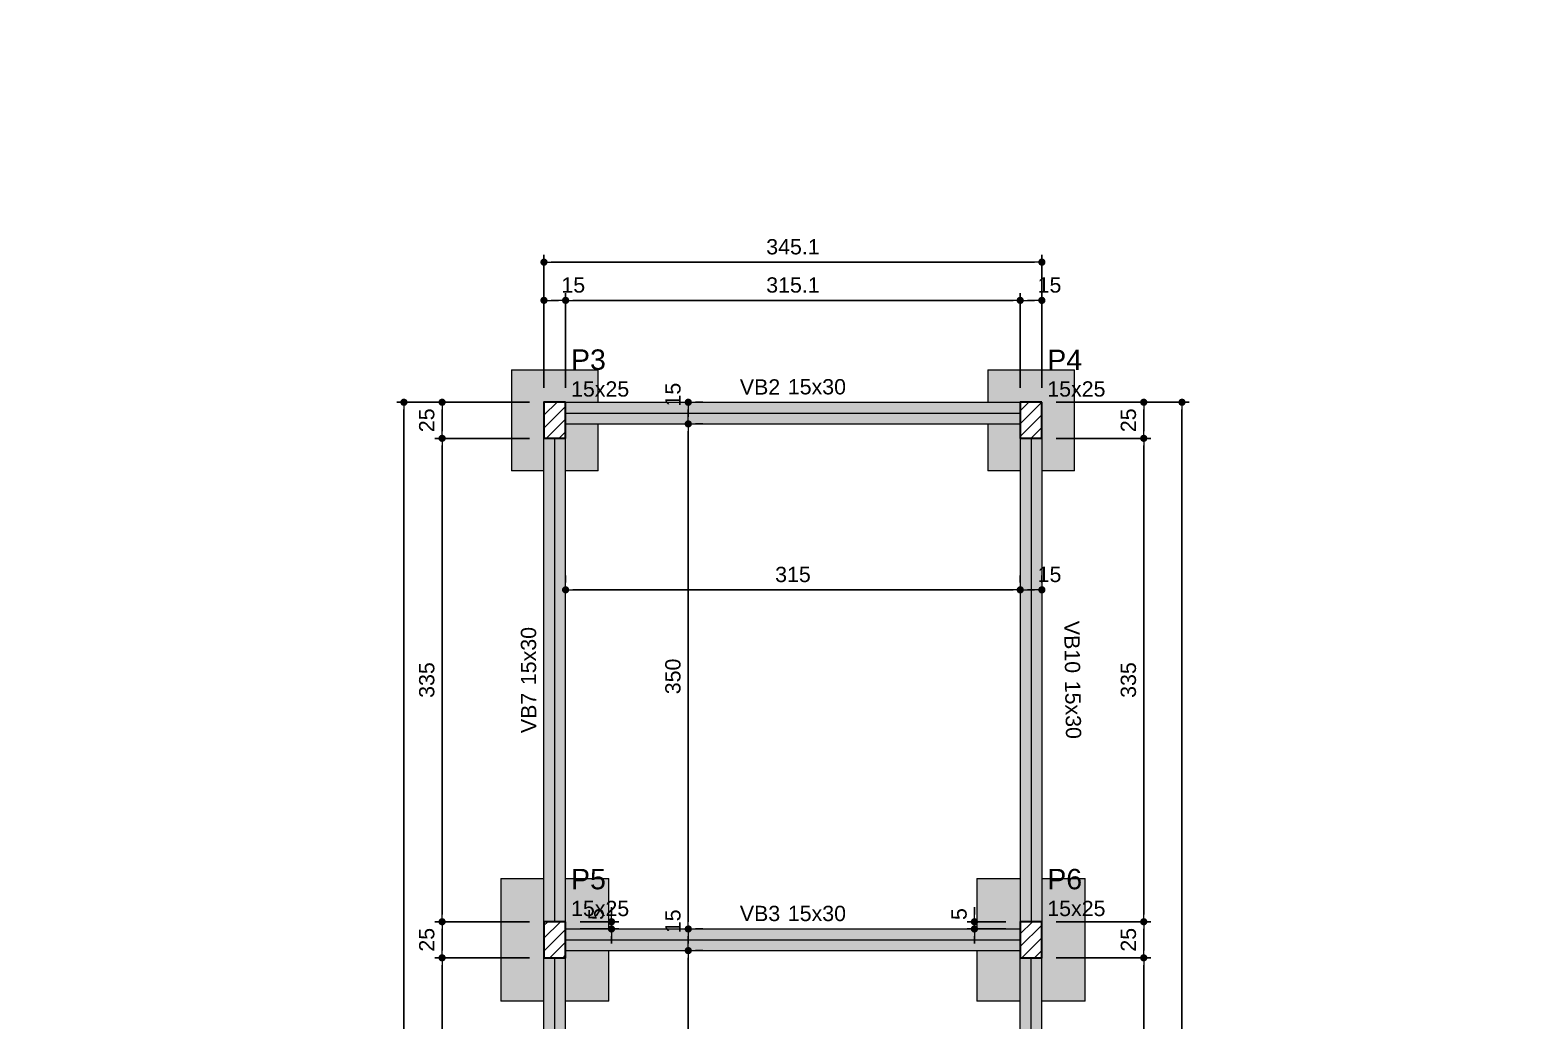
# Model space of a CAD drawing. Extents: x 5006 to 5323, y 875 to 3681.
# Drawn here: x 5210.88 to 5231.51, y 3520.8 to 3534.52 of the extents above; entities that cross this region are included whole.
import ezdxf

# ---------------------------------------------------------------- set-up
doc = ezdxf.new("R2010")
doc.units = 0
doc.header["$LTSCALE"] = 2
for name, color, linetype, lineweight in [('FO-Cotas', 5, 'Continuous', 5), ('FO-Eixos', 5, 'Continuous', 5), ('FO-Hachura das sapatas', 43, 'Continuous', 5), ('FO-Hachura pilar que passa', 19, 'Continuous', 5), ('FO-Hachura viga', 43, 'Continuous', 5), ('FO-Pilares', 4, 'Continuous', 30), ('FO-Seção das fundações', 9, 'Continuous', 5), ('FO-Textos das vigas', 7, 'Continuous', 5), ('FO-Textos dos pilares', 7, 'Continuous', 5), ('FO-Vigas', 1, 'Continuous', 20)]:
    doc.layers.add(name, color=color, linetype=linetype, lineweight=lineweight)
doc.styles.add('ARIAL', font='arial.ttf')
doc.styles.get("Standard").update_dxf_attribs({"font": 'arial.ttf'})
doc.dimstyles.new('UM_50.000000', dxfattribs={"dimtxt": 0.18, "dimasz": 0.1, "dimexe": 0.1, "dimexo": 0.2, "dimgap": 0, "dimtad": 1, "dimtih": 1, "dimtoh": 1, "dimdec": 1, "dimlfac": 50, "dimzin": 0, "dimdsep": 46, "dimtxsty": 'Standard', "dimcen": 0.09, "dimdle": 0.1, "dimadec": 1, "dimazin": 2, "dimtfac": 1, "dimtdec": 4, "dimtofl": 0, "dimtmove": 0, "dimatfit": 3, "dimfxl": 1, "dimtolj": 1, "dimarcsym": 0})
pattern_1 = [(45, (5208.03423, 3507.36231), (-0.08838835, 0.08838835), [])]

# ---------------------------------------------------------------- blocks, each defined once
blk = doc.blocks.new('_DOT')
at = {"color": 0, "linetype": 'ByBlock'}
blk.add_line((-0.5, 0), (-1, 0), dxfattribs=at)
at = {"color": 0, "linetype": 'ByBlock', "const_width": 0.5}
blk.add_lwpolyline([(-0.25, 0, 1), (0.25, 0, 1)], format="xyb", close=True, dxfattribs=at)
blk = doc.blocks.new('*D718')
at = {"layer": 'Defpoints', "color": 0, "transparency": 16777216}
for p in [(5218.309, 3530.774), (5218.009, 3529.362), (5218.309, 3529.362)]:
    blk.add_point(p, dxfattribs=at)
at = {"layer": 'FO-Cotas', "color": 0, "lineweight": -2, "transparency": 16777216}
for p, q in [((5218.009, 3529.562), (5218.009, 3530.874)), ((5218.109, 3530.774), (5218.209, 3530.774)), ((5218.309, 3529.562), (5218.309, 3530.874))]:
    blk.add_line(p, q, dxfattribs=at)
at = {"layer": 'FO-Cotas', "color": 0, "lineweight": -2, "transparency": 16777216, "xscale": 0.1, "yscale": 0.1, "zscale": 0.1, "rotation": 180}
blk.add_blockref('_DOT', (5218.009, 3530.774), dxfattribs=at)
at = {"layer": 'FO-Cotas', "color": 0, "lineweight": -2, "transparency": 16777216, "xscale": 0.1, "yscale": 0.1, "zscale": 0.1}
blk.add_blockref('_DOT', (5218.309, 3530.774), dxfattribs=at)
at = {"layer": 'FO-Cotas', "transparency": 16777216, "insert": (5218.415, 3530.986), "char_height": 0.2118, "attachment_point": 5, "rotation": 0.0057, "style": 'ARIAL'}
blk.add_mtext('\\A1;15', dxfattribs=at)
blk = doc.blocks.new('*D719')
at = {"layer": 'Defpoints', "color": 0, "transparency": 16777216}
for p in [(5224.61, 3530.774), (5218.309, 3529.362), (5224.61, 3529.362)]:
    blk.add_point(p, dxfattribs=at)
at = {"layer": 'FO-Cotas', "color": 0, "lineweight": -2, "transparency": 16777216}
for p, q in [((5218.309, 3529.562), (5218.309, 3530.874)), ((5218.409, 3530.774), (5224.51, 3530.774)), ((5224.61, 3529.562), (5224.61, 3530.874))]:
    blk.add_line(p, q, dxfattribs=at)
at = {"layer": 'FO-Cotas', "color": 0, "lineweight": -2, "transparency": 16777216, "xscale": 0.1, "yscale": 0.1, "zscale": 0.1, "rotation": 180}
blk.add_blockref('_DOT', (5218.309, 3530.774), dxfattribs=at)
at = {"layer": 'FO-Cotas', "color": 0, "lineweight": -2, "transparency": 16777216, "xscale": 0.1, "yscale": 0.1, "zscale": 0.1}
blk.add_blockref('_DOT', (5224.61, 3530.774), dxfattribs=at)
at = {"layer": 'FO-Cotas', "transparency": 16777216, "insert": (5221.46, 3530.986), "char_height": 0.2118, "attachment_point": 5, "rotation": 0.0057, "style": 'ARIAL'}
blk.add_mtext('\\A1;315.1', dxfattribs=at)
blk = doc.blocks.new('*D720')
at = {"layer": 'Defpoints', "color": 0, "transparency": 16777216}
for p in [(5224.91, 3530.774), (5224.61, 3529.362), (5224.91, 3529.362)]:
    blk.add_point(p, dxfattribs=at)
at = {"layer": 'FO-Cotas', "color": 0, "lineweight": -2, "transparency": 16777216}
for p, q in [((5224.61, 3529.562), (5224.61, 3530.874)), ((5224.71, 3530.774), (5224.81, 3530.774)), ((5224.91, 3529.562), (5224.91, 3530.874))]:
    blk.add_line(p, q, dxfattribs=at)
at = {"layer": 'FO-Cotas', "color": 0, "lineweight": -2, "transparency": 16777216, "xscale": 0.1, "yscale": 0.1, "zscale": 0.1, "rotation": 180}
blk.add_blockref('_DOT', (5224.61, 3530.774), dxfattribs=at)
at = {"layer": 'FO-Cotas', "color": 0, "lineweight": -2, "transparency": 16777216, "xscale": 0.1, "yscale": 0.1, "zscale": 0.1}
blk.add_blockref('_DOT', (5224.91, 3530.774), dxfattribs=at)
at = {"layer": 'FO-Cotas', "transparency": 16777216, "insert": (5225.016, 3530.986), "char_height": 0.2118, "attachment_point": 5, "rotation": 0.0057, "style": 'ARIAL'}
blk.add_mtext('\\A1;15', dxfattribs=at)
blk = doc.blocks.new('*D721')
at = {"layer": 'Defpoints', "color": 0, "transparency": 16777216}
for p in [(5224.91, 3531.304), (5218.009, 3529.362), (5224.91, 3529.362)]:
    blk.add_point(p, dxfattribs=at)
at = {"layer": 'FO-Cotas', "color": 0, "lineweight": -2, "transparency": 16777216}
for p, q in [((5218.009, 3529.562), (5218.009, 3531.404)), ((5218.109, 3531.304), (5224.81, 3531.304)), ((5224.91, 3529.562), (5224.91, 3531.404))]:
    blk.add_line(p, q, dxfattribs=at)
at = {"layer": 'FO-Cotas', "color": 0, "lineweight": -2, "transparency": 16777216, "xscale": 0.1, "yscale": 0.1, "zscale": 0.1, "rotation": 180}
blk.add_blockref('_DOT', (5218.009, 3531.304), dxfattribs=at)
at = {"layer": 'FO-Cotas', "color": 0, "lineweight": -2, "transparency": 16777216, "xscale": 0.1, "yscale": 0.1, "zscale": 0.1}
blk.add_blockref('_DOT', (5224.91, 3531.304), dxfattribs=at)
at = {"layer": 'FO-Cotas', "transparency": 16777216, "insert": (5221.46, 3531.516), "char_height": 0.2118, "attachment_point": 5, "rotation": 0.0057, "style": 'ARIAL'}
blk.add_mtext('\\A1;345.1', dxfattribs=at)
blk = doc.blocks.new('*D729')
at = {"layer": 'Defpoints', "color": 0, "transparency": 16777216}
for p in [(5216.597, 3521.662), (5218.009, 3521.662), (5218.009, 3514.962)]:
    blk.add_point(p, dxfattribs=at)
at = {"layer": 'FO-Cotas', "color": 0, "lineweight": -2, "transparency": 16777216}
for p, q in [((5217.809, 3521.662), (5216.497, 3521.662)), ((5216.597, 3515.062), (5216.597, 3521.562)), ((5217.809, 3514.962), (5216.497, 3514.962))]:
    blk.add_line(p, q, dxfattribs=at)
at = {"layer": 'FO-Cotas', "color": 0, "lineweight": -2, "transparency": 16777216, "xscale": 0.1, "yscale": 0.1, "zscale": 0.1}
for p, rotation in [((5216.597, 3521.662), 90), ((5216.597, 3514.962), 270)]:
    blk.add_blockref('_DOT', p, dxfattribs=dict(at, rotation=rotation))
at = {"layer": 'FO-Cotas', "transparency": 16777216, "insert": (5216.385, 3518.312), "char_height": 0.2118, "attachment_point": 5, "rotation": 90, "style": 'ARIAL'}
blk.add_mtext('\\A1;335', dxfattribs=at)
blk = doc.blocks.new('*D730')
at = {"layer": 'Defpoints', "color": 0, "transparency": 16777216}
for p in [(5216.597, 3522.162), (5218.009, 3522.162), (5218.009, 3521.662)]:
    blk.add_point(p, dxfattribs=at)
at = {"layer": 'FO-Cotas', "color": 0, "lineweight": -2, "transparency": 16777216}
for p, q in [((5217.809, 3522.162), (5216.497, 3522.162)), ((5216.597, 3521.762), (5216.597, 3522.062)), ((5217.809, 3521.662), (5216.497, 3521.662))]:
    blk.add_line(p, q, dxfattribs=at)
at = {"layer": 'FO-Cotas', "color": 0, "lineweight": -2, "transparency": 16777216, "xscale": 0.1, "yscale": 0.1, "zscale": 0.1}
for p, rotation in [((5216.597, 3522.162), 90), ((5216.597, 3521.662), 270)]:
    blk.add_blockref('_DOT', p, dxfattribs=dict(at, rotation=rotation))
at = {"layer": 'FO-Cotas', "transparency": 16777216, "insert": (5216.385, 3521.912), "char_height": 0.2118, "attachment_point": 5, "rotation": 90, "style": 'ARIAL'}
blk.add_mtext('\\A1;25', dxfattribs=at)
blk = doc.blocks.new('*D731')
at = {"layer": 'Defpoints', "color": 0, "transparency": 16777216}
for p in [(5216.597, 3528.862), (5218.009, 3528.862), (5218.009, 3522.162)]:
    blk.add_point(p, dxfattribs=at)
at = {"layer": 'FO-Cotas', "color": 0, "lineweight": -2, "transparency": 16777216}
for p, q in [((5217.809, 3528.862), (5216.497, 3528.862)), ((5216.597, 3522.262), (5216.597, 3528.762)), ((5217.809, 3522.162), (5216.497, 3522.162))]:
    blk.add_line(p, q, dxfattribs=at)
at = {"layer": 'FO-Cotas', "color": 0, "lineweight": -2, "transparency": 16777216, "xscale": 0.1, "yscale": 0.1, "zscale": 0.1}
for p, rotation in [((5216.597, 3528.862), 90), ((5216.597, 3522.162), 270)]:
    blk.add_blockref('_DOT', p, dxfattribs=dict(at, rotation=rotation))
at = {"layer": 'FO-Cotas', "transparency": 16777216, "insert": (5216.385, 3525.512), "char_height": 0.2118, "attachment_point": 5, "rotation": 90, "style": 'ARIAL'}
blk.add_mtext('\\A1;335', dxfattribs=at)
blk = doc.blocks.new('*D732')
at = {"layer": 'Defpoints', "color": 0, "transparency": 16777216}
for p in [(5216.597, 3529.362), (5218.009, 3529.362), (5218.009, 3528.862)]:
    blk.add_point(p, dxfattribs=at)
at = {"layer": 'FO-Cotas', "color": 0, "lineweight": -2, "transparency": 16777216}
for p, q in [((5217.809, 3529.362), (5216.497, 3529.362)), ((5216.597, 3528.962), (5216.597, 3529.262)), ((5217.809, 3528.862), (5216.497, 3528.862))]:
    blk.add_line(p, q, dxfattribs=at)
at = {"layer": 'FO-Cotas', "color": 0, "lineweight": -2, "transparency": 16777216, "xscale": 0.1, "yscale": 0.1, "zscale": 0.1}
for p, rotation in [((5216.597, 3529.362), 90), ((5216.597, 3528.862), 270)]:
    blk.add_blockref('_DOT', p, dxfattribs=dict(at, rotation=rotation))
at = {"layer": 'FO-Cotas', "transparency": 16777216, "insert": (5216.385, 3529.112), "char_height": 0.2118, "attachment_point": 5, "rotation": 90, "style": 'ARIAL'}
blk.add_mtext('\\A1;25', dxfattribs=at)
blk = doc.blocks.new('*D733')
at = {"layer": 'Defpoints', "color": 0, "transparency": 16777216}
for p in [(5216.068, 3529.362), (5218.009, 3529.362), (5218.009, 3510.562)]:
    blk.add_point(p, dxfattribs=at)
at = {"layer": 'FO-Cotas', "color": 0, "lineweight": -2, "transparency": 16777216}
for p, q in [((5217.809, 3529.362), (5215.968, 3529.362)), ((5216.068, 3510.662), (5216.068, 3529.262)), ((5217.809, 3510.562), (5215.968, 3510.562))]:
    blk.add_line(p, q, dxfattribs=at)
at = {"layer": 'FO-Cotas', "color": 0, "lineweight": -2, "transparency": 16777216, "xscale": 0.1, "yscale": 0.1, "zscale": 0.1}
for p, rotation in [((5216.068, 3529.362), 90), ((5216.068, 3510.562), 270)]:
    blk.add_blockref('_DOT', p, dxfattribs=dict(at, rotation=rotation))
at = {"layer": 'FO-Cotas', "transparency": 16777216, "insert": (5215.856, 3519.962), "char_height": 0.2118, "attachment_point": 5, "rotation": 90, "style": 'ARIAL'}
blk.add_mtext('\\A1;940', dxfattribs=at)
blk = doc.blocks.new('*D737')
at = {"layer": 'Defpoints', "color": 0, "transparency": 16777216}
for p in [(5224.91, 3521.662), (5226.322, 3521.662), (5224.91, 3514.962)]:
    blk.add_point(p, dxfattribs=at)
at = {"layer": 'FO-Cotas', "color": 0, "lineweight": -2, "transparency": 16777216}
for p, q in [((5225.11, 3521.662), (5226.422, 3521.662)), ((5226.322, 3515.062), (5226.322, 3521.562)), ((5225.11, 3514.962), (5226.422, 3514.962))]:
    blk.add_line(p, q, dxfattribs=at)
at = {"layer": 'FO-Cotas', "color": 0, "lineweight": -2, "transparency": 16777216, "xscale": 0.1, "yscale": 0.1, "zscale": 0.1}
for p, rotation in [((5226.322, 3521.662), 90), ((5226.322, 3514.962), 270)]:
    blk.add_blockref('_DOT', p, dxfattribs=dict(at, rotation=rotation))
at = {"layer": 'FO-Cotas', "transparency": 16777216, "insert": (5226.11, 3518.312), "char_height": 0.2118, "attachment_point": 5, "rotation": 90, "style": 'ARIAL'}
blk.add_mtext('\\A1;335', dxfattribs=at)
blk = doc.blocks.new('*D738')
at = {"layer": 'Defpoints', "color": 0, "transparency": 16777216}
for p in [(5224.91, 3522.162), (5226.322, 3522.162), (5224.91, 3521.662)]:
    blk.add_point(p, dxfattribs=at)
at = {"layer": 'FO-Cotas', "color": 0, "lineweight": -2, "transparency": 16777216}
for p, q in [((5225.11, 3522.162), (5226.422, 3522.162)), ((5226.322, 3521.762), (5226.322, 3522.062)), ((5225.11, 3521.662), (5226.422, 3521.662))]:
    blk.add_line(p, q, dxfattribs=at)
at = {"layer": 'FO-Cotas', "color": 0, "lineweight": -2, "transparency": 16777216, "xscale": 0.1, "yscale": 0.1, "zscale": 0.1}
for p, rotation in [((5226.322, 3522.162), 90), ((5226.322, 3521.662), 270)]:
    blk.add_blockref('_DOT', p, dxfattribs=dict(at, rotation=rotation))
at = {"layer": 'FO-Cotas', "transparency": 16777216, "insert": (5226.11, 3521.912), "char_height": 0.2118, "attachment_point": 5, "rotation": 90, "style": 'ARIAL'}
blk.add_mtext('\\A1;25', dxfattribs=at)
blk = doc.blocks.new('*D739')
at = {"layer": 'Defpoints', "color": 0, "transparency": 16777216}
for p in [(5224.91, 3528.862), (5226.322, 3528.862), (5224.91, 3522.162)]:
    blk.add_point(p, dxfattribs=at)
at = {"layer": 'FO-Cotas', "color": 0, "lineweight": -2, "transparency": 16777216}
for p, q in [((5225.11, 3528.862), (5226.422, 3528.862)), ((5226.322, 3522.262), (5226.322, 3528.762)), ((5225.11, 3522.162), (5226.422, 3522.162))]:
    blk.add_line(p, q, dxfattribs=at)
at = {"layer": 'FO-Cotas', "color": 0, "lineweight": -2, "transparency": 16777216, "xscale": 0.1, "yscale": 0.1, "zscale": 0.1}
for p, rotation in [((5226.322, 3528.862), 90), ((5226.322, 3522.162), 270)]:
    blk.add_blockref('_DOT', p, dxfattribs=dict(at, rotation=rotation))
at = {"layer": 'FO-Cotas', "transparency": 16777216, "insert": (5226.11, 3525.512), "char_height": 0.2118, "attachment_point": 5, "rotation": 90, "style": 'ARIAL'}
blk.add_mtext('\\A1;335', dxfattribs=at)
blk = doc.blocks.new('*D740')
at = {"layer": 'Defpoints', "color": 0, "transparency": 16777216}
for p in [(5224.91, 3529.362), (5226.322, 3529.362), (5224.91, 3528.862)]:
    blk.add_point(p, dxfattribs=at)
at = {"layer": 'FO-Cotas', "color": 0, "lineweight": -2, "transparency": 16777216}
for p, q in [((5225.11, 3529.362), (5226.422, 3529.362)), ((5226.322, 3528.962), (5226.322, 3529.262)), ((5225.11, 3528.862), (5226.422, 3528.862))]:
    blk.add_line(p, q, dxfattribs=at)
at = {"layer": 'FO-Cotas', "color": 0, "lineweight": -2, "transparency": 16777216, "xscale": 0.1, "yscale": 0.1, "zscale": 0.1}
for p, rotation in [((5226.322, 3529.362), 90), ((5226.322, 3528.862), 270)]:
    blk.add_blockref('_DOT', p, dxfattribs=dict(at, rotation=rotation))
at = {"layer": 'FO-Cotas', "transparency": 16777216, "insert": (5226.11, 3529.112), "char_height": 0.2118, "attachment_point": 5, "rotation": 90, "style": 'ARIAL'}
blk.add_mtext('\\A1;25', dxfattribs=at)
blk = doc.blocks.new('*D741')
at = {"layer": 'Defpoints', "color": 0, "transparency": 16777216}
for p in [(5224.91, 3529.362), (5226.852, 3529.362), (5224.91, 3510.562)]:
    blk.add_point(p, dxfattribs=at)
at = {"layer": 'FO-Cotas', "color": 0, "lineweight": -2, "transparency": 16777216}
for p, q in [((5225.11, 3529.362), (5226.952, 3529.362)), ((5226.852, 3510.662), (5226.852, 3529.262)), ((5225.11, 3510.562), (5226.952, 3510.562))]:
    blk.add_line(p, q, dxfattribs=at)
at = {"layer": 'FO-Cotas', "color": 0, "lineweight": -2, "transparency": 16777216, "xscale": 0.1, "yscale": 0.1, "zscale": 0.1}
for p, rotation in [((5226.852, 3529.362), 90), ((5226.852, 3510.562), 270)]:
    blk.add_blockref('_DOT', p, dxfattribs=dict(at, rotation=rotation))
at = {"layer": 'FO-Cotas', "transparency": 16777216, "insert": (5226.64, 3519.962), "char_height": 0.2118, "attachment_point": 5, "rotation": 90, "style": 'ARIAL'}
blk.add_mtext('\\A1;940', dxfattribs=at)
blk = doc.blocks.new('*D748')
at = {"layer": 'Defpoints', "color": 0, "transparency": 16777216}
for p in [(5218.309, 3526.762), (5224.61, 3526.762), (5224.61, 3526.762)]:
    blk.add_point(p, dxfattribs=at)
at = {"layer": 'FO-Cotas', "color": 0, "lineweight": -2, "transparency": 16777216}
for p, q in [((5218.309, 3526.962), (5218.309, 3526.862)), ((5218.409, 3526.762), (5224.51, 3526.762)), ((5224.61, 3526.962), (5224.61, 3526.862))]:
    blk.add_line(p, q, dxfattribs=at)
at = {"layer": 'FO-Cotas', "color": 0, "lineweight": -2, "transparency": 16777216, "xscale": 0.1, "yscale": 0.1, "zscale": 0.1, "rotation": 180}
blk.add_blockref('_DOT', (5218.309, 3526.762), dxfattribs=at)
at = {"layer": 'FO-Cotas', "color": 0, "lineweight": -2, "transparency": 16777216, "xscale": 0.1, "yscale": 0.1, "zscale": 0.1}
blk.add_blockref('_DOT', (5224.61, 3526.762), dxfattribs=at)
at = {"layer": 'FO-Cotas', "transparency": 16777216, "insert": (5221.46, 3526.974), "char_height": 0.2118, "attachment_point": 5, "rotation": 0.0057, "style": 'ARIAL'}
blk.add_mtext('\\A1;315', dxfattribs=at)
blk = doc.blocks.new('*D749')
at = {"layer": 'Defpoints', "color": 0, "transparency": 16777216}
for p in [(5224.61, 3526.762), (5224.91, 3526.762), (5224.91, 3526.762)]:
    blk.add_point(p, dxfattribs=at)
at = {"layer": 'FO-Cotas', "color": 0, "lineweight": -2, "transparency": 16777216}
for p, q in [((5224.61, 3526.962), (5224.61, 3526.862)), ((5224.71, 3526.762), (5224.81, 3526.762)), ((5224.91, 3526.962), (5224.91, 3526.862))]:
    blk.add_line(p, q, dxfattribs=at)
at = {"layer": 'FO-Cotas', "color": 0, "lineweight": -2, "transparency": 16777216, "xscale": 0.1, "yscale": 0.1, "zscale": 0.1, "rotation": 180}
blk.add_blockref('_DOT', (5224.61, 3526.762), dxfattribs=at)
at = {"layer": 'FO-Cotas', "color": 0, "lineweight": -2, "transparency": 16777216, "xscale": 0.1, "yscale": 0.1, "zscale": 0.1}
blk.add_blockref('_DOT', (5224.91, 3526.762), dxfattribs=at)
at = {"layer": 'FO-Cotas', "transparency": 16777216, "insert": (5225.016, 3526.974), "char_height": 0.2118, "attachment_point": 5, "rotation": 0.0057, "style": 'ARIAL'}
blk.add_mtext('\\A1;15', dxfattribs=at)
blk = doc.blocks.new('*D751')
at = {"layer": 'Defpoints', "color": 0, "transparency": 16777216}
for p in [(5220.009, 3521.762), (5220.009, 3521.762), (5220.009, 3514.762)]:
    blk.add_point(p, dxfattribs=at)
at = {"layer": 'FO-Cotas', "color": 0, "lineweight": -2, "transparency": 16777216}
for p, q in [((5220.009, 3514.862), (5220.009, 3521.662)), ((5220.209, 3521.762), (5220.109, 3521.762)), ((5220.209, 3514.762), (5220.109, 3514.762))]:
    blk.add_line(p, q, dxfattribs=at)
at = {"layer": 'FO-Cotas', "color": 0, "lineweight": -2, "transparency": 16777216, "xscale": 0.1, "yscale": 0.1, "zscale": 0.1}
for p, rotation in [((5220.009, 3521.762), 90), ((5220.009, 3514.762), 270)]:
    blk.add_blockref('_DOT', p, dxfattribs=dict(at, rotation=rotation))
at = {"layer": 'FO-Cotas', "transparency": 16777216, "insert": (5219.797, 3518.262), "char_height": 0.2118, "attachment_point": 5, "rotation": 90, "style": 'ARIAL'}
blk.add_mtext('\\A1;350', dxfattribs=at)
blk = doc.blocks.new('*D752')
at = {"layer": 'Defpoints', "color": 0, "transparency": 16777216}
for p in [(5220.009, 3522.062), (5220.009, 3522.062), (5220.009, 3521.762)]:
    blk.add_point(p, dxfattribs=at)
at = {"layer": 'FO-Cotas', "color": 0, "lineweight": -2, "transparency": 16777216}
for p, q in [((5220.209, 3522.062), (5220.109, 3522.062)), ((5220.009, 3521.862), (5220.009, 3521.962)), ((5220.209, 3521.762), (5220.109, 3521.762))]:
    blk.add_line(p, q, dxfattribs=at)
at = {"layer": 'FO-Cotas', "color": 0, "lineweight": -2, "transparency": 16777216, "xscale": 0.1, "yscale": 0.1, "zscale": 0.1}
for p, rotation in [((5220.009, 3522.062), 90), ((5220.009, 3521.762), 270)]:
    blk.add_blockref('_DOT', p, dxfattribs=dict(at, rotation=rotation))
at = {"layer": 'FO-Cotas', "transparency": 16777216, "insert": (5219.797, 3522.168), "char_height": 0.2118, "attachment_point": 5, "rotation": 90, "style": 'ARIAL'}
blk.add_mtext('\\A1;15', dxfattribs=at)
blk = doc.blocks.new('*D753')
at = {"layer": 'Defpoints', "color": 0, "transparency": 16777216}
for p in [(5220.009, 3529.062), (5220.009, 3529.062), (5220.009, 3522.062)]:
    blk.add_point(p, dxfattribs=at)
at = {"layer": 'FO-Cotas', "color": 0, "lineweight": -2, "transparency": 16777216}
for p, q in [((5220.209, 3529.062), (5220.109, 3529.062)), ((5220.009, 3522.162), (5220.009, 3528.962)), ((5220.209, 3522.062), (5220.109, 3522.062))]:
    blk.add_line(p, q, dxfattribs=at)
at = {"layer": 'FO-Cotas', "color": 0, "lineweight": -2, "transparency": 16777216, "xscale": 0.1, "yscale": 0.1, "zscale": 0.1}
for p, rotation in [((5220.009, 3529.062), 90), ((5220.009, 3522.062), 270)]:
    blk.add_blockref('_DOT', p, dxfattribs=dict(at, rotation=rotation))
at = {"layer": 'FO-Cotas', "transparency": 16777216, "insert": (5219.797, 3525.562), "char_height": 0.2118, "attachment_point": 5, "rotation": 90, "style": 'ARIAL'}
blk.add_mtext('\\A1;350', dxfattribs=at)
blk = doc.blocks.new('*D754')
at = {"layer": 'Defpoints', "color": 0, "transparency": 16777216}
for p in [(5220.009, 3529.362), (5220.009, 3529.362), (5220.009, 3529.062)]:
    blk.add_point(p, dxfattribs=at)
at = {"layer": 'FO-Cotas', "color": 0, "lineweight": -2, "transparency": 16777216}
for p, q in [((5220.009, 3529.162), (5220.009, 3529.262)), ((5220.209, 3529.362), (5220.109, 3529.362)), ((5220.209, 3529.062), (5220.109, 3529.062))]:
    blk.add_line(p, q, dxfattribs=at)
at = {"layer": 'FO-Cotas', "color": 0, "lineweight": -2, "transparency": 16777216, "xscale": 0.1, "yscale": 0.1, "zscale": 0.1}
for p, rotation in [((5220.009, 3529.362), 90), ((5220.009, 3529.062), 270)]:
    blk.add_blockref('_DOT', p, dxfattribs=dict(at, rotation=rotation))
at = {"layer": 'FO-Cotas', "transparency": 16777216, "insert": (5219.797, 3529.468), "char_height": 0.2118, "attachment_point": 5, "rotation": 90, "style": 'ARIAL'}
blk.add_mtext('\\A1;15', dxfattribs=at)
blk = doc.blocks.new('*D755')
at = {"layer": 'Defpoints', "color": 0, "transparency": 16777216}
for p in [(5218.309, 3522.162), (5218.309, 3522.062), (5218.945, 3522.062)]:
    blk.add_point(p, dxfattribs=at)
at = {"layer": 'FO-Cotas', "color": 0, "lineweight": -2, "transparency": 16777216}
for p, q in [((5218.945, 3522.262), (5218.945, 3522.362)), ((5218.509, 3522.162), (5219.045, 3522.162)), ((5218.509, 3522.062), (5219.045, 3522.062)), ((5218.945, 3521.962), (5218.945, 3521.862))]:
    blk.add_line(p, q, dxfattribs=at)
at = {"layer": 'FO-Cotas', "color": 0, "lineweight": -2, "transparency": 16777216, "xscale": 0.1, "yscale": 0.1, "zscale": 0.1}
for p, rotation in [((5218.945, 3522.162), 270), ((5218.945, 3522.062), 90)]:
    blk.add_blockref('_DOT', p, dxfattribs=dict(at, rotation=rotation))
at = {"layer": 'FO-Cotas', "transparency": 16777216, "insert": (5218.733, 3522.268), "char_height": 0.2118, "attachment_point": 5, "rotation": 90, "style": 'ARIAL'}
blk.add_mtext('\\A1;5', dxfattribs=at)
blk = doc.blocks.new('*D756')
at = {"layer": 'Defpoints', "color": 0, "transparency": 16777216}
for p in [(5223.975, 3522.062), (5224.61, 3522.162), (5224.61, 3522.062)]:
    blk.add_point(p, dxfattribs=at)
at = {"layer": 'FO-Cotas', "color": 0, "lineweight": -2, "transparency": 16777216}
for p, q in [((5223.975, 3522.262), (5223.975, 3522.362)), ((5224.41, 3522.162), (5223.875, 3522.162)), ((5224.41, 3522.062), (5223.875, 3522.062)), ((5223.975, 3521.962), (5223.975, 3521.862))]:
    blk.add_line(p, q, dxfattribs=at)
at = {"layer": 'FO-Cotas', "color": 0, "lineweight": -2, "transparency": 16777216, "xscale": 0.1, "yscale": 0.1, "zscale": 0.1}
for p, rotation in [((5223.975, 3522.162), 270), ((5223.975, 3522.062), 90)]:
    blk.add_blockref('_DOT', p, dxfattribs=dict(at, rotation=rotation))
at = {"layer": 'FO-Cotas', "transparency": 16777216, "insert": (5223.763, 3522.268), "char_height": 0.2118, "attachment_point": 5, "rotation": 90, "style": 'ARIAL'}
blk.add_mtext('\\A1;5', dxfattribs=at)

msp = doc.modelspace()

# ---------------------------------------------------------------- hatches: boundary and pattern name
at = {"layer": 'FO-Hachura das sapatas', "linetype": 'Continuous'}
h = msp.add_hatch(color=256, dxfattribs=at)
h.paths.add_polyline_path([(5218.7592, 3529.8123), (5217.5592, 3529.8123), (5217.5592, 3528.4123), (5218.7592, 3528.4123), (5218.7592, 3529.8123)])
h.paths.add_polyline_path([(5218.0092, 3528.4123), (5218.3092, 3528.4123), (5218.3092, 3529.0623), (5218.7592, 3529.0623), (5218.7592, 3529.3623), (5218.0092, 3529.3623), (5218.0092, 3528.4123)], flags=0)
h = msp.add_hatch(color=256, dxfattribs=at)
h.paths.add_polyline_path([(5225.3602, 3529.8123), (5224.1602, 3529.8123), (5224.1602, 3528.4123), (5225.3602, 3528.4123), (5225.3602, 3529.8123)])
h.paths.add_polyline_path([(5224.1602, 3529.0623), (5224.6102, 3529.0623), (5224.6102, 3528.8623), (5224.6099, 3528.8623), (5224.6099, 3528.4123), (5224.9099, 3528.4123), (5224.9099, 3528.8623), (5224.9102, 3528.8623), (5224.9102, 3529.3623), (5224.1602, 3529.3623), (5224.1602, 3529.0623)], flags=0)
h = msp.add_hatch(color=256, dxfattribs=at)
h.paths.add_polyline_path([(5218.9092, 3522.7623), (5217.4092, 3522.7623), (5217.4092, 3521.0623), (5218.9092, 3521.0623), (5218.9092, 3522.7623)])
h.paths.add_polyline_path([(5218.0092, 3522.7623), (5218.0092, 3521.0623), (5218.3092, 3521.0623), (5218.3092, 3521.7623), (5218.9092, 3521.7623), (5218.9092, 3522.0623), (5218.3092, 3522.0623), (5218.3092, 3522.7623), (5218.0092, 3522.7623)], flags=0)
h = msp.add_hatch(color=256, dxfattribs=at)
h.paths.add_polyline_path([(5224.0102, 3521.0623), (5225.5102, 3521.0623), (5225.5102, 3522.7623), (5224.0102, 3522.7623), (5224.0102, 3521.0623)])
h.paths.add_polyline_path([(5224.6102, 3522.0623), (5224.0102, 3522.0623), (5224.0102, 3521.7623), (5224.6102, 3521.7623), (5224.6102, 3521.0623), (5224.9102, 3521.0623), (5224.9102, 3522.1623), (5224.9099, 3522.1623), (5224.9099, 3522.7623), (5224.6099, 3522.7623), (5224.6099, 3522.1623), (5224.6102, 3522.1623), (5224.6102, 3522.0623)], flags=0)
at = {"layer": 'FO-Hachura pilar que passa', "linetype": 'Continuous'}
h = msp.add_hatch(dxfattribs=at)
h.set_pattern_fill('ANSI31', color=256, style=0)
h.set_pattern_definition(pattern_1)
h.paths.add_polyline_path([(5218.3092, 3529.3623), (5218.1592, 3529.3623), (5218.0092, 3529.3623), (5218.0092, 3529.1123), (5218.0092, 3528.8623), (5218.1592, 3528.8623), (5218.3092, 3528.8623), (5218.3092, 3529.1123)])
h = msp.add_hatch(dxfattribs=at)
h.set_pattern_fill('ANSI31', color=256, style=0)
h.set_pattern_definition(pattern_1)
h.paths.add_polyline_path([(5224.9102, 3529.3623), (5224.7602, 3529.3623), (5224.6102, 3529.3623), (5224.6102, 3529.1123), (5224.6102, 3528.8623), (5224.7602, 3528.8623), (5224.9102, 3528.8623), (5224.9102, 3529.1123)])
h = msp.add_hatch(dxfattribs=at)
h.set_pattern_fill('ANSI31', color=256, style=0)
h.set_pattern_definition(pattern_1)
h.paths.add_polyline_path([(5218.3092, 3522.1623), (5218.1592, 3522.1623), (5218.0092, 3522.1623), (5218.0092, 3521.9123), (5218.0092, 3521.6623), (5218.1592, 3521.6623), (5218.3092, 3521.6623), (5218.3092, 3521.9123)])
h = msp.add_hatch(dxfattribs=at)
h.set_pattern_fill('ANSI31', color=256, style=0)
h.set_pattern_definition(pattern_1)
h.paths.add_polyline_path([(5224.6102, 3521.6623), (5224.7602, 3521.6623), (5224.9102, 3521.6623), (5224.9102, 3521.9123), (5224.9102, 3522.1623), (5224.7602, 3522.1623), (5224.6102, 3522.1623), (5224.6102, 3521.9123)])
at = {"layer": 'FO-Hachura viga', "linetype": 'Continuous'}
for points in [[(5224.61, 3529.3623), (5224.61, 3529.3623), (5218.3092, 3529.3623), (5218.3092, 3529.0623), (5224.61, 3529.0623), (5224.61, 3529.3623)], [(5218.3092, 3528.8623), (5218.3092, 3528.8623), (5218.0092, 3528.8623), (5218.0092, 3522.1623), (5218.3092, 3522.1623), (5218.3092, 3528.8623)], [(5224.9098, 3528.8623), (5224.9098, 3528.8623), (5224.6098, 3528.8623), (5224.6098, 3522.1623), (5224.9098, 3522.1623), (5224.9098, 3528.8623)], [(5224.61, 3522.0623), (5224.61, 3522.0623), (5218.3092, 3522.0623), (5218.3092, 3521.7623), (5224.61, 3521.7623), (5224.61, 3522.0623)], [(5218.3092, 3521.6623), (5218.3092, 3521.6623), (5218.0092, 3521.6623), (5218.0092, 3514.9623), (5218.3092, 3514.9623), (5218.3092, 3521.6623)], [(5224.91, 3521.6623), (5224.91, 3521.6623), (5224.61, 3521.6623), (5224.61, 3514.9623), (5224.91, 3514.9623), (5224.91, 3521.6623)]]:
    msp.add_hatch(color=256, dxfattribs=at).paths.add_polyline_path(points)

# ---------------------------------------------------------------- linework, layer by layer
msp.add_circle((5232.0127, 3519.2732), 41.7611)
at = {"layer": 'FO-Eixos'}
for p, q in [((5218.3092, 3529.2123), (5224.6102, 3529.2123)), ((5218.1592, 3522.1623), (5218.1592, 3528.8623)), ((5224.7596, 3528.8623), (5224.7602, 3522.1623)), ((5218.3092, 3521.9123), (5224.6102, 3521.9123)), ((5218.1592, 3514.9623), (5218.1592, 3521.6623)), ((5224.7602, 3514.9623), (5224.7602, 3521.6623))]:
    msp.add_line(p, q, dxfattribs=at)
at = {"layer": 'FO-Pilares'}
for points in [[(5218.3092, 3529.3623), (5218.1592, 3529.3623), (5218.0092, 3529.3623), (5218.0092, 3529.1123), (5218.0092, 3528.8623), (5218.1592, 3528.8623), (5218.3092, 3528.8623), (5218.3092, 3529.1123), (5218.3092, 3529.3623)], [(5224.9102, 3529.3623), (5224.7602, 3529.3623), (5224.6102, 3529.3623), (5224.6102, 3529.1123), (5224.6102, 3528.8623), (5224.7602, 3528.8623), (5224.9102, 3528.8623), (5224.9102, 3529.1123), (5224.9102, 3529.3623)], [(5218.3092, 3522.1623), (5218.1592, 3522.1623), (5218.0092, 3522.1623), (5218.0092, 3521.9123), (5218.0092, 3521.6623), (5218.1592, 3521.6623), (5218.3092, 3521.6623), (5218.3092, 3521.9123), (5218.3092, 3522.1623)], [(5224.6102, 3521.6623), (5224.7602, 3521.6623), (5224.9102, 3521.6623), (5224.9102, 3521.9123), (5224.9102, 3522.1623), (5224.7602, 3522.1623), (5224.6102, 3522.1623), (5224.6102, 3521.9123), (5224.6102, 3521.6623)]]:
    msp.add_lwpolyline(points, close=True, dxfattribs=at)
at = {"layer": 'FO-Seção das fundações'}
for points in [[(5217.5592, 3529.8123), (5218.7592, 3529.8123)], [(5217.5592, 3529.8123), (5217.5592, 3528.4123)], [(5218.7592, 3529.3623), (5218.7592, 3529.8123)], [(5224.1602, 3529.8123), (5225.3602, 3529.8123)], [(5224.1602, 3529.8123), (5224.1602, 3529.3623)], [(5225.3602, 3528.4123), (5225.3602, 3529.8123)], [(5218.7592, 3528.4123), (5218.7592, 3529.0623)], [(5224.1602, 3529.0623), (5224.1602, 3528.4123)], [(5218.0092, 3528.4123), (5217.5592, 3528.4123)], [(5218.7592, 3528.4123), (5218.3092, 3528.4123)], [(5224.6099, 3528.4123), (5224.1602, 3528.4123)], [(5225.3602, 3528.4123), (5224.9099, 3528.4123)], [(5217.4092, 3522.7623), (5217.4092, 3521.0623)], [(5217.4092, 3522.7623), (5218.0092, 3522.7623)], [(5218.3092, 3522.7623), (5218.9092, 3522.7623)], [(5218.9092, 3522.0623), (5218.9092, 3522.7623)], [(5224.0102, 3522.7623), (5224.0102, 3522.0623)], [(5224.0102, 3522.7623), (5224.6099, 3522.7623)], [(5224.9099, 3522.7623), (5225.5102, 3522.7623)], [(5225.5102, 3521.0623), (5225.5102, 3522.7623)], [(5218.9092, 3521.0623), (5218.9092, 3521.7623)], [(5224.0102, 3521.7623), (5224.0102, 3521.0623)], [(5218.0092, 3521.0623), (5217.4092, 3521.0623)], [(5218.9092, 3521.0623), (5218.3092, 3521.0623)], [(5224.6102, 3521.0623), (5224.0102, 3521.0623)], [(5225.5102, 3521.0623), (5224.9102, 3521.0623)]]:
    msp.add_lwpolyline(points, dxfattribs=at)
at = {"layer": 'FO-Vigas'}
for p, q in [((5218.3092, 3529.3623), (5224.6102, 3529.3623)), ((5218.3092, 3529.0623), (5224.6102, 3529.0623)), ((5218.0092, 3522.1623), (5218.0092, 3528.8623)), ((5218.3092, 3522.1623), (5218.3092, 3528.8623)), ((5224.6098, 3528.8623), (5224.6099, 3522.1623)), ((5224.9098, 3528.8623), (5224.9099, 3522.1623)), ((5218.3092, 3522.0623), (5224.6102, 3522.0623)), ((5218.0092, 3514.9623), (5218.0092, 3521.6623)), ((5218.3092, 3521.7623), (5224.6102, 3521.7623)), ((5218.3092, 3514.9623), (5218.3092, 3521.6623)), ((5224.6102, 3514.9623), (5224.6102, 3521.6623)), ((5224.9102, 3514.9623), (5224.9102, 3521.6623))]:
    msp.add_line(p, q, dxfattribs=at)

# ---------------------------------------------------------------- texts
at = {"layer": 'FO-Textos das vigas', "char_height": 0.2118, "line_spacing_factor": 0.798, "style": 'ARIAL'}
for s, insert, width, attachment_point in [('VB2', (5221.283, 3529.4682), 1.120771, 9), ('15x30', (5221.3889, 3529.4682), 1.608942, 7), ('VB3', (5221.283, 3522.1682), 1.120771, 9), ('15x30', (5221.3889, 3522.1682), 1.608942, 7)]:
    msp.add_mtext(s, dxfattribs=dict(at, insert=insert, width=width, attachment_point=attachment_point))
for s, insert, width, attachment_point, rotation in [('15x30', (5217.9033, 3525.4415), 1.608942, 7, 90), ('VB10', (5225.2275, 3525.6065), 1.450069, 9, 271), ('VB7', (5217.9033, 3525.3356), 1.120771, 9, 90), ('15x30', (5225.2276, 3525.5006), 1.608942, 7, 271)]:
    msp.add_mtext(s, dxfattribs=dict(at, insert=insert, width=width, attachment_point=attachment_point, rotation=rotation))
at = {"layer": 'FO-Textos dos pilares', "attachment_point": 7, "line_spacing_factor": 0.798, "style": 'ARIAL'}
for s, insert, char_height, width in [('P3', (5218.3842, 3529.808), 0.2824, 0.966713), ('P4', (5224.9852, 3529.808), 0.2824, 0.966713), ('15x25', (5218.3842, 3529.4373), 0.2118, 1.608942), ('15x25', (5224.9852, 3529.4373), 0.2118, 1.608942), ('P5', (5218.3842, 3522.608), 0.2824, 0.966713), ('P6', (5224.9852, 3522.608), 0.2824, 0.966713), ('15x25', (5218.3842, 3522.2373), 0.2118, 1.608942), ('15x25', (5224.9852, 3522.2373), 0.2118, 1.608942)]:
    msp.add_mtext(s, dxfattribs=dict(at, insert=insert, char_height=char_height, width=width))

# ---------------------------------------------------------------- dimensions: what is measured, and where the dimension line sits
at = {"layer": 'FO-Cotas'}
for base, p1, p2, picture, middle, turn in [((5224.9102311887, 3531.3038137563), (5218.0092311887, 3529.3623137711), (5224.9102311887, 3529.3623137711), '*D721', (5221.4597311887, 3531.5156137505), 0.005729578), ((5218.3092, 3530.7743), (5218.0092, 3529.3623), (5218.3092, 3529.3623), '*D718', (5218.4151, 3530.9861), 0.00573), ((5224.6102311887, 3530.7743137711), (5218.3092311887, 3529.3623137711), (5224.6102311887, 3529.3623137711), '*D719', (5221.4597311887, 3530.9861137652), 0.005729578), ((5224.9102, 3530.7743), (5224.6102, 3529.3623), (5224.9102, 3529.3623), '*D720', (5225.0161, 3530.9861), 0.00573), ((5224.6098, 3526.7623), (5218.3092, 3526.7623), (5224.6098, 3526.7623), '*D748', (5221.4595, 3526.9741), 0.00573), ((5224.9098, 3526.7623), (5224.6098, 3526.7623), (5224.9098, 3526.7623), '*D749', (5225.0157, 3526.9741), 0.00573)]:
    dim = msp.add_linear_dim(base=base, p1=p1, p2=p2, dimstyle='UM_50.000000', override={"dimtxt": 0.2118, "dimasz": 0.1, "dimexe": 0.1, "dimexo": 0.2, "dimtad": 1, "dimtih": 0, "dimtoh": 0, "dimdec": 1, "dimlfac": 50, "dimzin": 8, "dimtxsty": 'ARIAL', "dimblk": 'DOT', "dimblk1": 'DOT', "dimblk2": 'DOT', "dimsah": 1, "dimdle": 0.1, "dimse1": 0, "dimse2": 0, "dimclrt": 256, "dimadec": 1, "dimazin": 3, "dimtmove": 2, "dimldrblk": 'DOT'}, dxfattribs=at)
    dim.commit()
    dim.dimension.update_dxf_attribs({"geometry": picture, "text_midpoint": middle, "dimtype": 160, "text_rotation": turn})
for base, p1, p2, picture, middle in [((5220.0092, 3529.3623), (5220.0092, 3529.0623), (5220.0092, 3529.3623), '*D754', (5219.7974, 3529.4682)), ((5216.0677, 3529.3623), (5218.0092, 3510.5623), (5218.0092, 3529.3623), '*D733', (5215.8559, 3519.9623)), ((5216.5972, 3529.3623), (5218.0092, 3528.8623), (5218.0092, 3529.3623), '*D732', (5216.3854, 3529.1123)), ((5226.3222, 3529.3623), (5224.9102, 3528.8623), (5224.9102, 3529.3623), '*D740', (5226.1104, 3529.1123)), ((5226.8517, 3529.3623), (5224.9102, 3510.5623), (5224.9102, 3529.3623), '*D741', (5226.6399, 3519.9623)), ((5220.0092, 3529.0623), (5220.0092, 3522.0623), (5220.0092, 3529.0623), '*D753', (5219.7974, 3525.5623)), ((5216.5972, 3528.8623), (5218.0092, 3522.1623), (5218.0092, 3528.8623), '*D731', (5216.3854, 3525.5123)), ((5226.3222, 3528.8623), (5224.9102, 3522.1623), (5224.9102, 3528.8623), '*D739', (5226.1104, 3525.5123)), ((5218.9446, 3522.0623), (5218.3092, 3522.1623), (5218.3092, 3522.0623), '*D755', (5218.7328, 3522.2682)), ((5220.0092, 3522.0623), (5220.0092, 3521.7623), (5220.0092, 3522.0623), '*D752', (5219.7974, 3522.1682)), ((5223.9748, 3522.0623), (5224.6102, 3522.1623), (5224.6102, 3522.0623), '*D756', (5223.763, 3522.2682)), ((5216.5972, 3522.1623), (5218.0092, 3521.6623), (5218.0092, 3522.1623), '*D730', (5216.3854, 3521.9123)), ((5226.3222, 3522.1623), (5224.9102, 3521.6623), (5224.9102, 3522.1623), '*D738', (5226.1104, 3521.9123)), ((5220.0092, 3521.7623), (5220.0092, 3514.7623), (5220.0092, 3521.7623), '*D751', (5219.7974, 3518.2623)), ((5216.5972, 3521.6623), (5218.0092, 3514.9623), (5218.0092, 3521.6623), '*D729', (5216.3854, 3518.3123)), ((5226.3222, 3521.6623), (5224.9102, 3514.9623), (5224.9102, 3521.6623), '*D737', (5226.1104, 3518.3123))]:
    dim = msp.add_linear_dim(base=base, p1=p1, p2=p2, angle=90, dimstyle='UM_50.000000', override={"dimtxt": 0.2118, "dimasz": 0.1, "dimexe": 0.1, "dimexo": 0.2, "dimtad": 1, "dimtih": 0, "dimtoh": 0, "dimdec": 1, "dimlfac": 50, "dimzin": 8, "dimtxsty": 'ARIAL', "dimblk": 'DOT', "dimblk1": 'DOT', "dimblk2": 'DOT', "dimsah": 1, "dimdle": 0.1, "dimse1": 0, "dimse2": 0, "dimclrt": 256, "dimadec": 1, "dimazin": 3, "dimtmove": 2, "dimldrblk": 'DOT'}, dxfattribs=at)
    dim.commit()
    dim.dimension.update_dxf_attribs({"geometry": picture, "text_midpoint": middle, "dimtype": 160, "text_rotation": 90})

doc.saveas('drawing.dxf')
